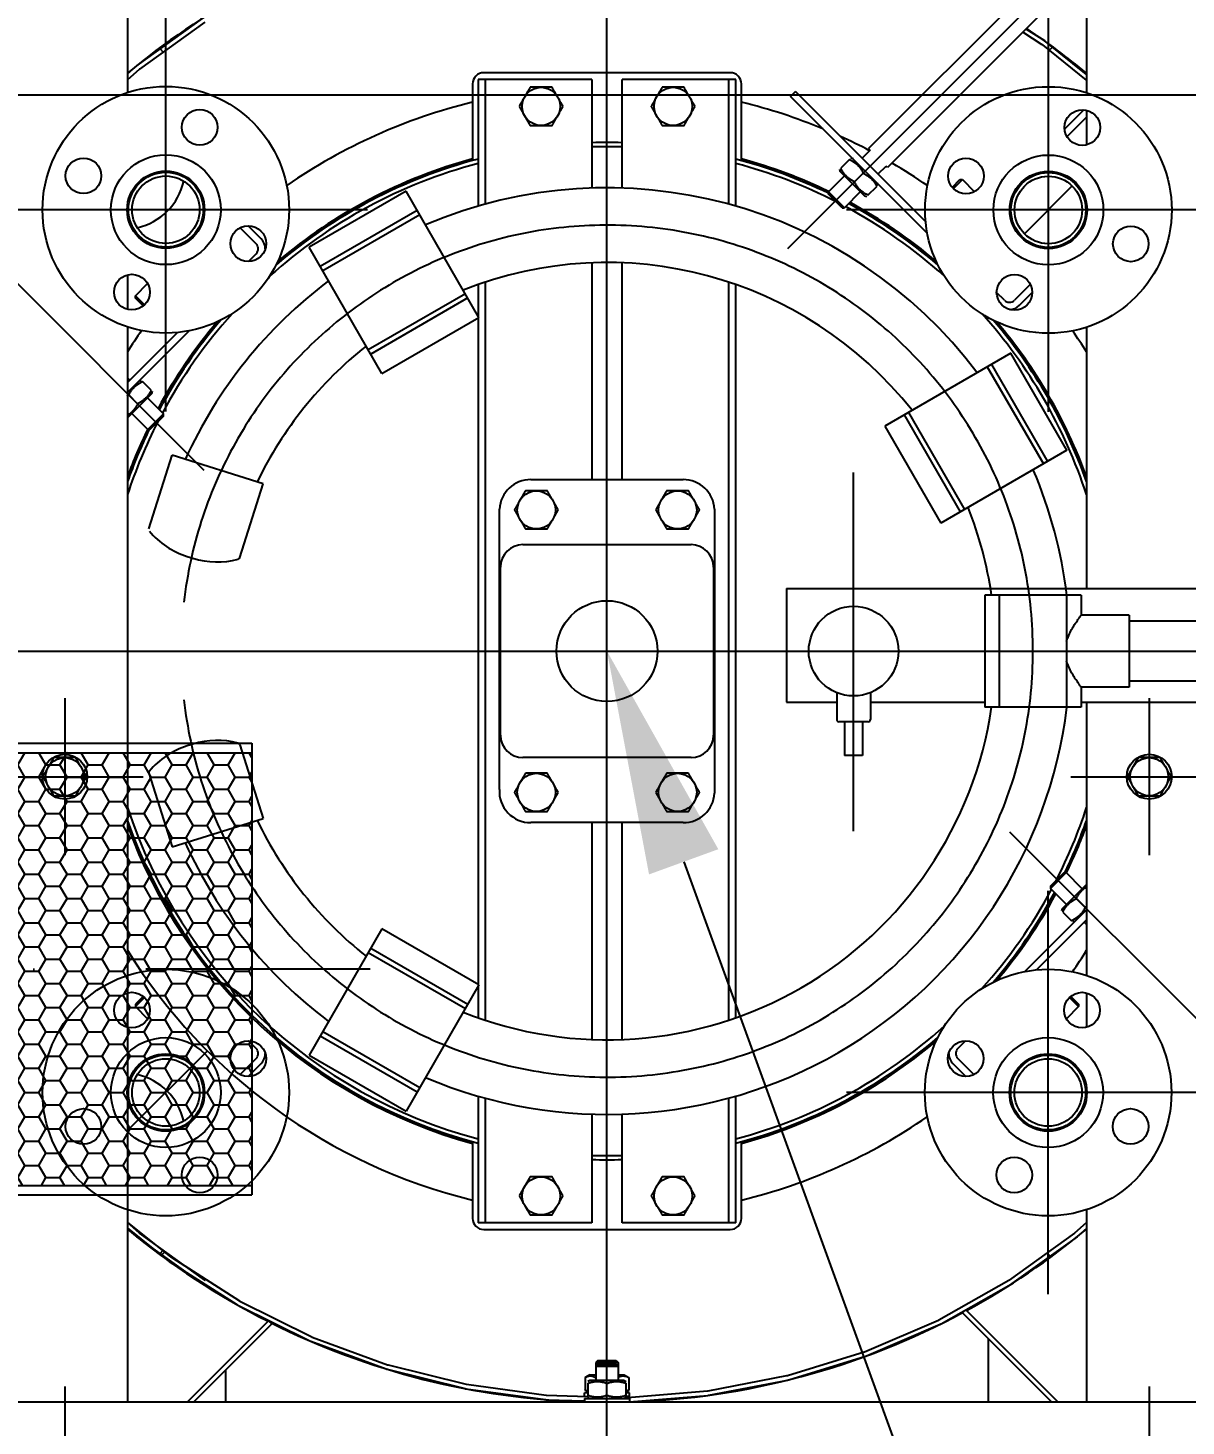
# Model space of a CAD drawing. Extents: x 0 to 21025, y 0 to 14850.
# Drawn here: x 12631 to 13148, y 5277 to 5900 of the extents above; entities that cross this region are included whole.
import ezdxf
from ezdxf import colors
from ezdxf.entities.mleader import LeaderData, LeaderLine
from ezdxf.math import Vec2, Vec3

# ---------------------------------------------------------------- set-up
doc = ezdxf.new("R2010")
doc.units = 0
doc.header["$LTSCALE"] = 200
doc.header["$MEASUREMENT"] = 0
doc.linetypes.add('CENTER', pattern=[2, 1.25, -0.25, 0.25, -0.25])
doc.linetypes.add('DASHDOT', pattern=[1, 0.5, -0.25, 0, -0.25])
for name, color, linetype in [('CENTRO', 1, 'DASHDOT'), ('DIM', 1, 'Continuous'), ('FRL2', 2, 'Continuous'), ('M2', 2, 'Continuous'), ('M3', 3, 'Continuous'), ('M4', 4, 'Continuous'), ('MC1', 8, 'CENTER')]:
    doc.layers.add(name, color=color, linetype=linetype)

# ---------------------------------------------------------------- blocks, each defined once
blk = doc.blocks.new('ghfgh')
at = {"layer": 'M2'}
for p, q in [((13668.17, -10257.91), (13624.87, -10282.91)), ((13700.67, -10314.2), (13668.17, -10257.91)), ((13673.15, -10266.54), (13629.85, -10291.54)), ((13674.26, -10268.45), (13630.95, -10293.45)), ((13657.37, -10339.2), (13624.87, -10282.91)), ((13694.58, -10303.65), (13651.28, -10328.65)), ((13695.68, -10305.56), (13652.38, -10330.56)), ((13657.37, -10339.2), (13700.67, -10314.2)), ((13937.96, -10330.2), (13881.67, -10362.7)), ((13962.96, -10373.5), (13937.96, -10330.2)), ((13927.42, -10336.28), (13952.42, -10379.58)), ((13929.33, -10335.18), (13954.33, -10378.48)), ((13890.3, -10357.71), (13915.3, -10401.01)), ((13892.21, -10356.61), (13917.21, -10399.91)), ((13881.67, -10362.7), (13906.67, -10406)), ((13553.45, -10408.59), (13563.81, -10375.73)), ((13604.35, -10388.51), (13563.81, -10375.73)), ((13962.96, -10373.5), (13906.67, -10406)), ((13593.98, -10421.37), (13604.35, -10388.51)), ((13570.49, -10420.85), (13573, -10421.64)), ((13969.27, -10438.1), (13926.27, -10438.1)), ((13926.27, -10438.1), (13926.27, -10488.1)), ((13932.77, -10438.1), (13932.77, -10488.1)), ((13962.77, -10438.1), (13962.77, -10488.1)), ((13969.27, -10438.1), (13969.27, -10447.1)), ((13990.77, -10447.1), (13969.27, -10447.1)), ((13990.77, -10447.1), (13990.77, -10479.1)), ((14185.26, -10449.76), (13990.77, -10449.76)), ((14185.26, -10476.43), (13990.77, -10476.43)), ((13990.77, -10479.1), (13969.27, -10479.1)), ((13969.27, -10479.1), (13969.27, -10488.1)), ((13969.27, -10488.1), (13926.27, -10488.1)), ((13573, -10504.55), (13570.49, -10505.34)), ((13593.98, -10504.82), (13604.35, -10537.68)), ((13553.45, -10517.6), (13563.81, -10550.46)), ((13563.81, -10550.46), (13604.35, -10537.68)), ((13657.37, -10587), (13624.87, -10643.29)), ((13700.67, -10612), (13657.37, -10587)), ((13651.28, -10597.54), (13694.58, -10622.54)), ((13652.38, -10595.63), (13695.68, -10620.63)), ((13700.67, -10612), (13668.17, -10668.29)), ((13630.95, -10632.74), (13674.26, -10657.74)), ((13629.85, -10634.65), (13673.15, -10659.65)), ((13624.87, -10643.29), (13668.17, -10668.29))]:
    blk.add_line(p, q, dxfattribs=at)
for centre, radius, start, end in [((13757.77, -10463.1), 206.65, 36.94852, 113.05148), ((13757.77, -10463.1), 173.35, 38.29193, 111.70807), ((13757.77, -10463.1), 206.65, 126.94852, 155.55148), ((13757.77, -10463.1), 173.35, 128.29193, 154.20807), ((13757.77, -10463.1), 206.65, 6.94852, 23.05148), ((13757.77, -10463.1), 173.35, 8.29193, 21.70807), ((13581.32, -10386.52), 36, 219.7467, 252.5), ((13583.82, -10387.31), 36, 252.5, 285.2533), ((13593.03, -10421.07), 1, 285.2533, 342.5), ((13757.77, -10463.1), 206.65, 246.94852, 353.05148), ((13757.77, -10463.1), 173.35, 248.29193, 351.70807), ((13581.32, -10539.68), 36, 107.5, 140.2533), ((13583.82, -10538.89), 36, 74.7467, 107.5), ((13593.03, -10505.12), 1, 17.5, 74.7467), ((13554.4, -10517.3), 1, 140.2533, 197.5), ((13757.77, -10463.1), 173.35, 205.79193, 231.70807), ((13757.77, -10463.1), 206.65, 204.44852, 233.05148)]:
    blk.add_arc(centre, radius, start, end, dxfattribs=at)
for points, knots in [([(13962.77, -10458.77), (13962.96, -10458.11), (13963.18, -10457.47), (13964.2, -10454.91), (13965.19, -10453.17), (13966.47, -10451.1), (13966.9, -10450.45), (13967.68, -10449.29), (13968.04, -10448.78), (13968.64, -10447.95), (13968.87, -10447.63), (13969.19, -10447.2), (13969.27, -10447.1), (13969.27, -10447.1)], [5.534555, 5.534555, 5.534555, 5.534555, 5.739677, 5.739677, 6.383169, 6.383169, 6.698446, 6.698446, 7.013723, 7.013723, 7.329, 7.329, 7.644278, 7.644278, 7.644278, 7.644278]), ([(13969.27, -10479.1), (13969.27, -10479.1), (13969.19, -10478.99), (13968.87, -10478.56), (13968.64, -10478.24), (13968.04, -10477.41), (13967.68, -10476.9), (13966.9, -10475.74), (13966.47, -10475.09), (13965.19, -10473.02), (13964.2, -10471.28), (13963.18, -10468.72), (13962.96, -10468.08), (13962.77, -10467.43)], [2.548093, 2.548093, 2.548093, 2.548093, 2.86337, 2.86337, 3.178647, 3.178647, 3.493924, 3.493924, 3.809201, 3.809201, 4.452693, 4.452693, 4.657815, 4.657815, 4.657815, 4.657815])]:
    blk.add_open_spline(points, degree=3, knots=knots, dxfattribs=at)
at = {"layer": 'M3'}
for p, q in [((13543.87, -10128.1), (13543.87, -10213.93)), ((13971.66, -10128.1), (13971.66, -10214)), ((13944.81, -10168.57), (13874.46, -10238.93)), ((13953.3, -10177.06), (13882.94, -10247.41)), ((13577.17, -10180.96), (13548.06, -10201.87)), ((13578.34, -10182.58), (13549.23, -10203.49)), ((13951.95, -10192.58), (13943.3, -10187.06)), ((13953.02, -10190.9), (13944.75, -10185.61)), ((13558.4, -10194.44), (13559.83, -10195.87)), ((13971.66, -10208.42), (13952.12, -10192.71)), ((13971.66, -10205.85), (13953.37, -10191.15)), ((13955.07, -10195.08), (13956.5, -10193.66)), ((13543.87, -10205.59), (13547.73, -10202.14)), ((13549.06, -10203.63), (13543.87, -10208.28)), ((13751.07, -10208.1), (13700.27, -10208.1)), ((13700.27, -10208.1), (13700.27, -10264.61)), ((13812.77, -10205.1), (13702.77, -10205.1)), ((13703.44, -10208.1), (13703.44, -10263.71)), ((13751.07, -10208.1), (13751.07, -10256.56)), ((13764.47, -10256.56), (13764.47, -10208.1)), ((13815.27, -10208.1), (13764.47, -10208.1)), ((13812.09, -10263.71), (13812.09, -10208.1)), ((13815.27, -10264.61), (13815.27, -10208.1)), ((13697.77, -10210.1), (13697.77, -10244.29)), ((13817.77, -10244.29), (13817.77, -10210.1)), ((13839.68, -10215.72), (13841.93, -10213.47)), ((13899.91, -10271.45), (13841.93, -10213.47)), ((13900.65, -10276.68), (13839.68, -10215.72)), ((13970.46, -10221.62), (13961.87, -10230.22)), ((13962.96, -10233.62), (13971.66, -10224.91)), ((13971.66, -10221.82), (13971.66, -10237.27)), ((13875.16, -10239.63), (13871.63, -10243.17)), ((13875.16, -10239.63), (13874.46, -10238.93)), ((13865.99, -10243.79), (13862.1, -10247.68)), ((13867.51, -10243.54), (13866.51, -10243.27)), ((13863.73, -10251.07), (13856.57, -10258.23)), ((13861.85, -10249.2), (13861.58, -10248.2)), ((13872.67, -10260.02), (13861.85, -10249.2)), ((13868.15, -10253.72), (13872.03, -10249.83)), ((13878.7, -10250.24), (13882.23, -10246.71)), ((13882.94, -10247.41), (13882.23, -10246.71)), ((13856.57, -10258.23), (13863.64, -10265.3)), ((13856.57, -10259.22), (13856.57, -10258.23)), ((13870.8, -10258.14), (13863.64, -10265.3)), ((13874.19, -10259.77), (13878.08, -10255.88)), ((13878.33, -10254.36), (13878.6, -10255.36)), ((13911.75, -10256.22), (13915.23, -10252.75)), ((13912.27, -10256.79), (13916.31, -10252.75)), ((13915.23, -10252.75), (13916.31, -10252.75)), ((13916.31, -10252.75), (13921.72, -10258.16)), ((13943.97, -10276.89), (13965.25, -10255.61)), ((13966.42, -10254.44), (13966.81, -10254.06)), ((13543.87, -10263.97), (13543.87, -10268.43)), ((13862.65, -10265.3), (13856.57, -10259.22)), ((13872.67, -10260.02), (13873.67, -10260.29)), ((13971.66, -10263.37), (13971.66, -10269.24)), ((13862.65, -10265.3), (13863.64, -10265.3)), ((13594.12, -10274.24), (13601.23, -10281.35)), ((13603.48, -10279.11), (13597.74, -10273.37)), ((13942.41, -10278.45), (13942.8, -10278.06)), ((13601.23, -10285.84), (13597.81, -10289.27)), ((13543.87, -10295.26), (13543.87, -10310.66)), ((13751.07, -10289.88), (13751.07, -10386.6)), ((13764.47, -10386.6), (13764.47, -10289.88)), ((13547.42, -10304.55), (13552.83, -10299.14)), ((13700.27, -10299.56), (13700.27, -10626.63)), ((13703.44, -10298.48), (13703.44, -10627.71)), ((13812.09, -10627.71), (13812.09, -10298.48)), ((13815.27, -10626.63), (13815.27, -10299.56)), ((13946.62, -10299.45), (13939.51, -10306.56)), ((13551.46, -10308.6), (13547.42, -10304.55)), ((13547.42, -10305.64), (13547.42, -10304.55)), ((13550.89, -10309.11), (13547.42, -10305.64)), ((13935.02, -10306.56), (13931.59, -10303.13)), ((13941.76, -10308.81), (13947.49, -10303.07)), ((13543.87, -10318.47), (13543.87, -10798.1)), ((13571.36, -10320.21), (13543.87, -10347.69)), ((13971.66, -10318.61), (13971.66, -10435.1)), ((13566.12, -10320.96), (13543.87, -10343.2)), ((13544.91, -10342.16), (13543.87, -10341.13)), ((13549.03, -10342.54), (13550.03, -10342.27)), ((13554.44, -10346.67), (13550.55, -10342.78)), ((13554.69, -10348.19), (13543.87, -10359.01)), ((13548.39, -10352.72), (13544.51, -10348.83)), ((13552.81, -10350.07), (13559.97, -10357.23)), ((13554.69, -10348.19), (13554.96, -10347.19)), ((13545.74, -10357.14), (13552.9, -10364.3)), ((13552.9, -10364.3), (13559.97, -10357.23)), ((13559.97, -10358.22), (13553.89, -10364.3)), ((13559.97, -10358.22), (13559.97, -10357.23)), ((13553.89, -10364.3), (13552.9, -10364.3)), ((13723.77, -10386.6), (13791.77, -10386.6)), ((13709.77, -10524.74), (13709.77, -10399.74)), ((13805.77, -10399.74), (13805.77, -10526.45)), ((13720.27, -10415.6), (13795.27, -10415.6)), ((13710.27, -10500.6), (13710.27, -10425.6)), ((13805.27, -10425.6), (13805.27, -10500.6)), ((13837.77, -10435.1), (13837.77, -10485.9)), ((13837.77, -10435.1), (14022.46, -10435.1)), ((13837.77, -10485.9), (13860.27, -10485.9)), ((13875.27, -10485.9), (13926.27, -10485.9)), ((13969.27, -10485.9), (14022.46, -10485.9)), ((13971.66, -10485.9), (13971.66, -10607.72)), ((13795.27, -10510.6), (13720.27, -10510.6)), ((13791.77, -10539.6), (13723.77, -10539.6)), ((13751.07, -10539.6), (13751.07, -10636.32)), ((13764.47, -10636.32), (13764.47, -10539.6)), ((13955.56, -10567.98), (13961.64, -10561.9)), ((13962.63, -10561.9), (13955.56, -10568.97)), ((13961.64, -10561.9), (13962.63, -10561.9)), ((13969.79, -10569.06), (13962.63, -10561.9)), ((13955.56, -10567.98), (13955.56, -10568.97)), ((13962.72, -10576.13), (13955.56, -10568.97)), ((13960.85, -10578), (13971.66, -10567.18)), ((13967.14, -10573.47), (13971.03, -10577.36)), ((13944.18, -10605.98), (13971.66, -10578.5)), ((13960.85, -10578), (13960.58, -10579)), ((13961.1, -10579.52), (13964.99, -10583.41)), ((13949.42, -10605.23), (13971.66, -10582.99)), ((13966.5, -10583.66), (13965.5, -10583.93)), ((13970.62, -10584.03), (13971.66, -10585.07)), ((13543.87, -10630.93), (13543.87, -10615.53)), ((13550.89, -10617.08), (13547.42, -10620.56)), ((13551.46, -10617.6), (13547.42, -10621.64)), ((13964.07, -10617.6), (13968.12, -10621.64)), ((13964.64, -10617.08), (13968.12, -10620.56)), ((13971.66, -10615.53), (13971.66, -10630.93)), ((13547.42, -10620.56), (13547.42, -10621.64)), ((13547.42, -10621.64), (13552.83, -10627.05)), ((13968.12, -10621.64), (13962.71, -10627.05)), ((13968.12, -10620.56), (13968.12, -10621.64)), ((13601.23, -10640.35), (13597.81, -10636.92)), ((13914.3, -10640.35), (13917.73, -10636.92)), ((13543.87, -10676.99), (13579.5, -10641.37)), ((13594.12, -10651.95), (13601.23, -10644.84)), ((13921.41, -10651.95), (13914.3, -10644.84)), ((13603.48, -10647.08), (13597.74, -10652.82)), ((13912.06, -10647.08), (13917.79, -10652.82)), ((13543.87, -10662.23), (13543.87, -10657.76)), ((13700.27, -10661.59), (13700.27, -10718.1)), ((13703.44, -10662.48), (13703.44, -10718.1)), ((13812.09, -10718.1), (13812.09, -10662.48)), ((13815.27, -10718.1), (13815.27, -10661.59)), ((13971.66, -10657.76), (13971.66, -10662.23)), ((13751.07, -10669.64), (13751.07, -10718.1)), ((13764.47, -10718.1), (13764.47, -10669.64)), ((13697.77, -10681.9), (13697.77, -10716.1)), ((13817.77, -10716.1), (13817.77, -10681.9)), ((13971.66, -10712.27), (13971.66, -10798.1)), ((13563.41, -10733.49), (13543.87, -10717.78)), ((13549.06, -10722.57), (13543.87, -10717.91)), ((13751.07, -10718.1), (13700.27, -10718.1)), ((13815.27, -10718.1), (13764.47, -10718.1)), ((13966.47, -10722.57), (13971.66, -10717.91)), ((13562.16, -10735.04), (13543.87, -10720.34)), ((13543.87, -10720.6), (13547.73, -10724.06)), ((13577.17, -10745.23), (13548.06, -10724.33)), ((13578.34, -10743.61), (13549.23, -10722.7)), ((13702.77, -10721.1), (13812.77, -10721.1)), ((13966.31, -10722.7), (13937.2, -10743.61)), ((13967.47, -10724.33), (13938.36, -10745.23)), ((13971.66, -10720.6), (13967.81, -10724.06)), ((13558.4, -10731.75), (13559.83, -10730.32)), ((13560.46, -10731.11), (13559.04, -10732.54)), ((13955.48, -10732.94), (13954.05, -10731.51)), ((13562.51, -10735.3), (13592.71, -10754.6)), ((13563.59, -10733.61), (13593.79, -10752.91)), ((13905.82, -10761.37), (13937.01, -10743.73)), ((13906.8, -10763.11), (13938, -10745.47)), ((13593.09, -10754.81), (13625.2, -10770.74)), ((13593.98, -10753.02), (13626.08, -10768.94)), ((13917.83, -10756.87), (13916.41, -10758.29)), ((13917.83, -10756.87), (13959.05, -10798.1)), ((13606.83, -10761.75), (13570.48, -10798.1)), ((13608.44, -10762.97), (13573.31, -10798.1)), ((13606.83, -10761.75), (13608.24, -10763.16)), ((13872.7, -10775.62), (13905.62, -10761.46)), ((13873.49, -10777.46), (13906.41, -10763.3)), ((13956.22, -10798.1), (13916.33, -10758.2)), ((13916.61, -10758.09), (13916.61, -10758.04)), ((13626.28, -10769.03), (13659.92, -10781.39)), ((13927.77, -10769.64), (13927.77, -10798.1)), ((13625.59, -10770.91), (13659.23, -10783.27)), ((13838.24, -10786.22), (13872.5, -10775.7)), ((13660.13, -10781.45), (13694.91, -10790.1)), ((13753.69, -10779.45), (13752.77, -10780.37)), ((13752.77, -10780.37), (13762.77, -10780.37)), ((13752.77, -10780.37), (13752.77, -10782.07)), ((13753.69, -10781.15), (13752.77, -10782.07)), ((13752.77, -10782.07), (13762.77, -10782.07)), ((13752.77, -10782.07), (13752.77, -10788.4)), ((13753.69, -10779.45), (13761.85, -10779.45)), ((13753.69, -10781.15), (13761.85, -10781.15)), ((13761.85, -10779.45), (13762.77, -10780.37)), ((13761.85, -10781.15), (13762.77, -10782.07)), ((13762.77, -10780.37), (13762.77, -10782.07)), ((13762.77, -10782.07), (13762.77, -10788.4)), ((13838.82, -10788.13), (13873.08, -10777.61)), ((13587.77, -10798.1), (13587.77, -10783.64)), ((13659.65, -10783.39), (13694.43, -10792.04)), ((13747.96, -10787.15), (13747.96, -10792.65)), ((13750.12, -10785.9), (13748.1, -10787.06)), ((13750.12, -10788.4), (13749.22, -10788.92)), ((13750.12, -10785.9), (13752.77, -10785.9)), ((13765.42, -10788.4), (13750.12, -10788.4)), ((13752.72, -10787.15), (13752.72, -10788.4)), ((13762.77, -10785.9), (13765.42, -10785.9)), ((13765.42, -10785.9), (13767.44, -10787.06)), ((13765.42, -10788.4), (13766.32, -10788.92)), ((13767.58, -10787.15), (13767.58, -10792.65)), ((13802.83, -10793.02), (13838.03, -10786.27)), ((13803.21, -10794.99), (13838.4, -10788.24)), ((13694.85, -10792.12), (13730.36, -10796.96)), ((13695.12, -10790.14), (13730.63, -10794.98)), ((13749.22, -10793.9), (13747.77, -10793.9)), ((13747.77, -10795.46), (13747.77, -10793.9)), ((13749.22, -10793.38), (13748.1, -10792.73)), ((13749.22, -10789.65), (13749.22, -10795.15)), ((13757.77, -10795.15), (13757.77, -10789.65)), ((13766.32, -10795.15), (13766.32, -10789.65)), ((13766.32, -10793.38), (13767.44, -10792.73)), ((13767.77, -10793.9), (13766.32, -10793.9)), ((13766.89, -10795.96), (13802.61, -10793.05)), ((13767.77, -10795.6), (13767.77, -10793.9)), ((14022.46, -10798.1), (13493.07, -10798.1)), ((13730.8, -10797), (13747.77, -10797.46)), ((13730.85, -10795), (13749.22, -10795.5)), ((13747.77, -10796.4), (13767.77, -10796.4)), ((13747.77, -10796.4), (13747.77, -10798.1)), ((13750.12, -10796.4), (13749.22, -10795.88)), ((13765.42, -10796.4), (13766.32, -10795.88)), ((13766.18, -10795.96), (13766.68, -10795.97)), ((13767.77, -10795.6), (13766.32, -10795.6)), ((13767.77, -10797.9), (13802.78, -10795.05)), ((13767.77, -10796.4), (13767.77, -10798.1))]:
    blk.add_line(p, q, dxfattribs=at)
for centre, radius in [((13560.98, -10266.2), 55), ((13728.39, -10220.1), 8.5), ((13787.27, -10220.1), 8.5), ((13954.66, -10266.31), 55), ((13576.1, -10229.44), 7.95), ((13969.79, -10229.55), 7.95), ((13524.22, -10251.08), 7.95), ((13560.98, -10266.2), 24.5), ((13917.9, -10251.18), 7.95), ((13954.66, -10266.31), 24.5), ((13560.98, -10266.2), 17.25), ((13560.98, -10266.2), 16.7), ((13560.98, -10266.2), 15.05), ((13954.66, -10266.31), 17.25), ((13954.66, -10266.31), 16.7), ((13954.66, -10266.31), 15.05), ((13597.74, -10281.32), 7.95), ((13991.43, -10281.43), 7.95), ((13545.85, -10302.96), 7.95), ((13939.54, -10303.07), 7.95), ((13726.27, -10400.1), 8.5), ((13789.27, -10400.1), 8.5), ((13757.77, -10463.1), 22.5), ((13515.87, -10519.1), 10), ((13515.87, -10519.1), 8.5), ((13999.66, -10519.1), 10), ((13999.66, -10519.1), 8.5), ((13726.27, -10526.1), 8.5), ((13789.27, -10526.1), 8.5), ((13560.98, -10659.99), 55), ((13954.56, -10659.99), 55), ((13545.85, -10623.23), 7.95), ((13969.68, -10623.23), 7.95), ((13560.98, -10659.99), 24.5), ((13597.74, -10644.87), 7.95), ((13917.8, -10644.87), 7.95), ((13954.56, -10659.99), 24.5), ((13560.98, -10659.99), 17.25), ((13560.98, -10659.99), 16.7), ((13560.98, -10659.99), 15.05), ((13954.56, -10659.99), 17.25), ((13954.56, -10659.99), 16.7), ((13954.56, -10659.99), 15.05), ((13524.22, -10675.12), 7.95), ((13991.32, -10675.12), 7.95), ((13576.1, -10696.75), 7.95), ((13939.43, -10696.75), 7.95), ((13728.39, -10706.1), 8.5), ((13787.27, -10706.1), 8.5)]:
    blk.add_circle(centre, radius, dxfattribs=at)
for centre, radius, start, end in [((13757.77, -10463.1), 335, 118.60604, 129.6795), ((13757.77, -10463.1), 335, 50.3205, 56.01376), ((13950.87, -10194.27), 2, 51.2069, 57.41379), ((13950.87, -10194.27), 4, 51.2069, 57.41379), ((13550.4, -10205.12), 4, 125.68966, 131.89655), ((13550.4, -10205.12), 2, 125.68966, 131.89655), ((13702.77, -10210.1), 5, 90, 180), ((13812.77, -10210.1), 5, 0, 90), ((13757.77, -10463.1), 252.11, 103.76792, 124.51893), ((13757.77, -10463.1), 252.11, 67.54319, 76.23208), ((13757.77, -10463.1), 252.11, 62.30673, 65.57965), ((13757.77, -10463.1), 226.88, 88.30775, 91.69225), ((13757.77, -10463.1), 225, 88.29361, 91.70639), ((13757.77, -10463.1), 225, 104.80651, 131.94942), ((13757.77, -10463.1), 226.88, 104.68109, 130.58131), ((13757.77, -10463.1), 227.62, 105.28351, 130.16151), ((13757.77, -10463.1), 226.88, 64.18479, 75.31891), ((13757.77, -10463.1), 225, 62.97077, 75.19349), ((13757.77, -10463.1), 227.62, 64.23808, 74.71649), ((13757.77, -10463.1), 252.11, 55.44992, 59.70579), ((13542.21, -10247.54), 27.38, 351.24578, 352.48078), ((13542.21, -10247.54), 27.38, 282.76236, 347.56517), ((13757.77, -10463.1), 225, 48.01944, 61.79145), ((13757.77, -10463.1), 226.88, 49.38755, 61.64828), ((13757.77, -10463.1), 227.62, 49.80735, 61.59242), ((13542.21, -10247.54), 27.38, 277.84674, 279.08175), ((13598.99, -10283.6), 3.18, 315, 45), ((13598.99, -10283.6), 6.35, 359.46971, 45), ((13937.27, -10304.32), 3.18, 225, 315), ((13757.77, -10463.1), 225, 138.01944, 151.79145), ((13757.77, -10463.1), 225, 18.07625, 41.94942), ((13937.27, -10304.32), 6.35, 269.46971, 315), ((13757.77, -10463.1), 252.11, 145.44992, 148.0395), ((13757.77, -10463.1), 227.62, 139.80735, 151.59242), ((13757.77, -10463.1), 226.88, 139.38755, 151.64828), ((13757.77, -10463.1), 226.88, 19.47799, 40.58131), ((13757.77, -10463.1), 227.62, 19.99952, 40.16151), ((13757.77, -10463.1), 252.11, 31.9605, 34.51893), ((13757.77, -10463.1), 225, 152.97077, 161.92375), ((13757.77, -10463.1), 227.62, 154.23808, 160.00048), ((13757.77, -10463.1), 226.88, 154.18479, 160.52201), ((13723.74, -10400.6), 14, 89.89363, 176.50824), ((13791.79, -10400.6), 14, 3.49176, 90.10637), ((13720.27, -10425.6), 10, 90, 180), ((13795.27, -10425.6), 10, 0, 90), ((13720.27, -10500.6), 10, 180, 270), ((13795.27, -10500.6), 10, 270, 0), ((13723.74, -10525.6), 14, 176.50804, 270.10638), ((13791.79, -10525.6), 14, 269.89363, 356.50824), ((13757.77, -10463.1), 225, 198.07625, 255.19349), ((13757.77, -10463.1), 225, 332.97077, 341.92375), ((13757.77, -10463.1), 226.88, 199.47799, 255.31891), ((13757.77, -10463.1), 226.88, 334.18479, 340.52201), ((13757.77, -10463.1), 227.62, 199.99952, 254.71649), ((13757.77, -10463.1), 227.62, 334.23808, 340.00048), ((13757.77, -10463.1), 225, 318.01944, 331.79145), ((13757.77, -10463.1), 226.88, 319.38755, 331.64828), ((13757.77, -10463.1), 227.62, 319.80735, 331.59242), ((13757.77, -10463.1), 252.11, 211.9605, 256.23208), ((13757.77, -10463.1), 252.11, 211.9605, 214.55008), ((13757.77, -10463.1), 252.11, 325.44992, 328.0395), ((13757.77, -10463.1), 225, 284.80651, 311.94942), ((13757.77, -10463.1), 226.88, 284.68109, 310.58131), ((13757.77, -10463.1), 227.62, 285.28351, 310.16151), ((13598.99, -10642.59), 3.18, 315, 45), ((13598.99, -10642.59), 6.35, 315, 0.53029), ((13916.55, -10642.59), 6.35, 179.46971, 225), ((13916.55, -10642.59), 3.18, 135, 225), ((13542.21, -10678.66), 27.38, 80.91825, 82.15326), ((13542.21, -10678.66), 27.38, 12.43483, 77.23764), ((13973.33, -10678.66), 27.38, 97.84674, 99.08175), ((13542.21, -10678.66), 27.38, 7.51922, 8.75422), ((13757.77, -10463.1), 252.11, 283.76792, 304.51893), ((13973.33, -10678.66), 27.38, 171.24578, 172.48078), ((13757.77, -10463.1), 225, 268.29361, 271.70639), ((13757.77, -10463.1), 226.88, 268.30775, 271.69225), ((13702.77, -10716.1), 5, 180, 270), ((13812.77, -10716.1), 5, 270, 0), ((13757.77, -10463.1), 335, 230.3205, 243.1672), ((13550.4, -10721.08), 4, 228.10345, 234.31034), ((13550.4, -10721.08), 2, 228.10345, 234.31034), ((13757.77, -10463.1), 335, 298.60604, 309.6795), ((13965.14, -10721.08), 2, 305.68966, 311.89655), ((13965.14, -10721.08), 4, 305.68966, 311.89655), ((13564.67, -10731.93), 4, 231.2069, 237.41379), ((13564.67, -10731.93), 2, 231.2069, 237.41379), ((13579.5, -10741.99), 2, 234.31034, 240.51724), ((13936.03, -10741.99), 2, 299.48276, 305.68966), ((13579.5, -10741.99), 4, 234.31034, 240.51724), ((13936.03, -10741.99), 4, 299.48276, 305.68966), ((13594.87, -10751.23), 4, 237.41379, 243.62069), ((13594.87, -10751.23), 2, 237.41379, 243.62069), ((13757.77, -10463.1), 335, 243.37994, 268.28942), ((13757.77, -10463.1), 335, 271.71058, 298.32408), ((13904.83, -10759.62), 2, 293.27586, 299.48276), ((13904.83, -10759.62), 4, 293.27586, 299.48276), ((13626.97, -10767.15), 2, 243.62069, 249.82759), ((13626.97, -10767.15), 4, 243.62069, 249.82759), ((13871.91, -10773.79), 2, 287.06897, 293.27586), ((13660.61, -10779.51), 2, 249.82759, 256.03448), ((13871.91, -10773.79), 4, 287.06897, 293.27586), ((13660.61, -10779.51), 4, 249.82759, 256.03448), ((13837.65, -10784.31), 2, 280.86207, 287.06897), ((13837.65, -10784.31), 4, 280.86207, 287.06897), ((13695.39, -10788.16), 4, 256.03448, 262.24138), ((13695.39, -10788.16), 2, 256.03448, 262.24138), ((13802.45, -10791.06), 2, 274.65517, 280.86207), ((13730.9, -10793), 4, 262.24138, 268.44828), ((13730.9, -10793), 2, 262.24138, 268.44828), ((13766.73, -10793.97), 2, 268.44828, 274.65517), ((13802.45, -10791.06), 4, 274.65517, 280.86207)]:
    blk.add_arc(centre, radius, start, end, dxfattribs=at)
for points, weights in [([(13723.49, -10211.6), (13722.17, -10213.87), (13721.03, -10215.85)], [1, 1.0379548493, 1]), ([(13728.39, -10211.6), (13726.12, -10211.6), (13723.49, -10211.6)], [1, 1.0379548493, 1]), ([(13733.3, -10211.6), (13730.67, -10211.6), (13728.39, -10211.6)], [1, 1.0379548493, 1]), ([(13735.76, -10215.85), (13734.62, -10213.87), (13733.3, -10211.6)], [1, 1.0379548493, 1]), ([(13782.36, -10211.6), (13781.05, -10213.87), (13779.91, -10215.85)], [1, 1.0379548493, 1]), ([(13787.27, -10211.6), (13784.99, -10211.6), (13782.36, -10211.6)], [1, 1.0379548493, 1]), ([(13792.18, -10211.6), (13789.55, -10211.6), (13787.27, -10211.6)], [1, 1.0379548493, 1]), ([(13794.63, -10215.85), (13793.49, -10213.87), (13792.18, -10211.6)], [1, 1.0379548493, 1]), ([(13721.03, -10215.85), (13719.89, -10217.82), (13718.58, -10220.1)], [1, 1.0379548493, 1]), ([(13718.58, -10220.1), (13719.89, -10222.37), (13721.03, -10224.35)], [1, 1.0379548493, 1]), ([(13738.21, -10220.1), (13736.89, -10217.82), (13735.76, -10215.85)], [1, 1.0379548493, 1]), ([(13735.76, -10224.35), (13736.89, -10222.37), (13738.21, -10220.1)], [1, 1.0379548493, 1]), ([(13779.91, -10215.85), (13778.77, -10217.82), (13777.45, -10220.1)], [1, 1.0379548493, 1]), ([(13777.45, -10220.1), (13778.77, -10222.37), (13779.91, -10224.35)], [1, 1.0379548493, 1]), ([(13797.08, -10220.1), (13795.77, -10217.82), (13794.63, -10215.85)], [1, 1.0379548493, 1]), ([(13794.63, -10224.35), (13795.77, -10222.37), (13797.08, -10220.1)], [1, 1.0379548493, 1]), ([(13721.03, -10224.35), (13722.17, -10226.32), (13723.49, -10228.6)], [1, 1.0379548493, 1]), ([(13733.3, -10228.6), (13734.62, -10226.32), (13735.76, -10224.35)], [1, 1.0379548493, 1]), ([(13779.91, -10224.35), (13781.05, -10226.32), (13782.36, -10228.6)], [1, 1.0379548493, 1]), ([(13792.18, -10228.6), (13793.49, -10226.32), (13794.63, -10224.35)], [1, 1.0379548493, 1]), ([(13723.49, -10228.6), (13726.12, -10228.6), (13728.39, -10228.6)], [1, 1.03795484931, 1]), ([(13728.39, -10228.6), (13730.67, -10228.6), (13733.3, -10228.6)], [1, 1.03795484931, 1]), ([(13782.36, -10228.6), (13784.99, -10228.6), (13787.27, -10228.6)], [1, 1.03795484931, 1]), ([(13787.27, -10228.6), (13789.55, -10228.6), (13792.18, -10228.6)], [1, 1.03795484931, 1]), ([(13865.99, -10243.79), (13870.03, -10245.79), (13872.03, -10249.83)], [1, 1.15804961504, 1]), ([(13868.15, -10253.72), (13864.1, -10251.72), (13862.1, -10247.68)], [1, 1.15804961504, 1]), ([(13872.03, -10249.83), (13876.08, -10251.84), (13878.08, -10255.88)], [1, 1.15804961504, 1]), ([(13874.19, -10259.77), (13870.15, -10257.76), (13868.15, -10253.72)], [1, 1.15804961504, 1]), ([(13544.51, -10348.83), (13546.51, -10344.79), (13550.55, -10342.78)], [1, 1.15804961504, 1]), ([(13543.87, -10349.16), (13544.18, -10348.99), (13544.51, -10348.83)], [1.02079259341, 1.01118831652, 1]), ([(13554.44, -10346.67), (13552.44, -10350.72), (13548.39, -10352.72)], [1, 1.15804961504, 1]), ([(13548.39, -10352.72), (13546.71, -10356.11), (13543.87, -10357.91)], [1, 1.12927268451, 1.04707472473]), ([(13721.36, -10391.6), (13720.05, -10393.87), (13718.91, -10395.85)], [1, 1.0379548493, 1]), ([(13726.27, -10391.6), (13723.99, -10391.6), (13721.36, -10391.6)], [1, 1.03795484931, 1]), ([(13731.18, -10391.6), (13728.55, -10391.6), (13726.27, -10391.6)], [1, 1.03795484931, 1]), ([(13733.63, -10395.85), (13732.49, -10393.87), (13731.18, -10391.6)], [1, 1.0379548493, 1]), ([(13784.36, -10391.6), (13783.05, -10393.87), (13781.91, -10395.85)], [1, 1.0379548493, 1]), ([(13789.27, -10391.6), (13786.99, -10391.6), (13784.36, -10391.6)], [1, 1.03795484931, 1]), ([(13794.18, -10391.6), (13791.55, -10391.6), (13789.27, -10391.6)], [1, 1.03795484931, 1]), ([(13796.63, -10395.85), (13795.49, -10393.87), (13794.18, -10391.6)], [1, 1.0379548493, 1]), ([(13718.91, -10395.85), (13717.77, -10397.82), (13716.45, -10400.1)], [1, 1.0379548493, 1]), ([(13716.45, -10400.1), (13717.77, -10402.37), (13718.91, -10404.35)], [1, 1.0379548493, 1]), ([(13736.08, -10400.1), (13734.77, -10397.82), (13733.63, -10395.85)], [1, 1.0379548493, 1]), ([(13733.63, -10404.35), (13734.77, -10402.37), (13736.08, -10400.1)], [1, 1.0379548493, 1]), ([(13781.91, -10395.85), (13780.77, -10397.82), (13779.45, -10400.1)], [1, 1.0379548493, 1]), ([(13779.45, -10400.1), (13780.77, -10402.37), (13781.91, -10404.35)], [1, 1.0379548493, 1]), ([(13799.08, -10400.1), (13797.77, -10397.82), (13796.63, -10395.85)], [1, 1.0379548493, 1]), ([(13796.63, -10404.35), (13797.77, -10402.37), (13799.08, -10400.1)], [1, 1.0379548493, 1]), ([(13718.91, -10404.35), (13720.05, -10406.32), (13721.36, -10408.6)], [1, 1.0379548493, 1]), ([(13731.18, -10408.6), (13732.49, -10406.32), (13733.63, -10404.35)], [1, 1.0379548493, 1]), ([(13781.91, -10404.35), (13783.05, -10406.32), (13784.36, -10408.6)], [1, 1.0379548493, 1]), ([(13794.18, -10408.6), (13795.49, -10406.32), (13796.63, -10404.35)], [1, 1.0379548493, 1]), ([(13721.36, -10408.6), (13723.99, -10408.6), (13726.27, -10408.6)], [1, 1.0379548493, 1]), ([(13726.27, -10408.6), (13728.55, -10408.6), (13731.18, -10408.6)], [1, 1.0379548493, 1]), ([(13784.36, -10408.6), (13786.99, -10408.6), (13789.27, -10408.6)], [1, 1.0379548493, 1]), ([(13789.27, -10408.6), (13791.55, -10408.6), (13794.18, -10408.6)], [1, 1.0379548493, 1]), ([(13510.97, -10510.6), (13509.65, -10512.87), (13508.51, -10514.85)], [1, 1.0379548493, 1]), ([(13515.87, -10510.6), (13513.6, -10510.6), (13510.97, -10510.6)], [1, 1.03795484931, 1]), ([(13520.78, -10510.6), (13518.15, -10510.6), (13515.87, -10510.6)], [1, 1.03795484931, 1]), ([(13523.23, -10514.85), (13522.1, -10512.87), (13520.78, -10510.6)], [1, 1.0379548493, 1]), ([(13994.76, -10510.6), (13993.44, -10512.87), (13992.3, -10514.85)], [1, 1.0379548493, 1]), ([(13999.66, -10510.6), (13997.39, -10510.6), (13994.76, -10510.6)], [1, 1.03795484931, 1]), ([(14004.57, -10510.6), (14001.94, -10510.6), (13999.66, -10510.6)], [1, 1.03795484931, 1]), ([(14007.02, -10514.85), (14005.89, -10512.87), (14004.57, -10510.6)], [1, 1.0379548493, 1]), ([(13508.51, -10514.85), (13507.37, -10516.82), (13506.06, -10519.1)], [1, 1.0379548493, 1]), ([(13506.06, -10519.1), (13507.37, -10521.37), (13508.51, -10523.35)], [1, 1.0379548493, 1]), ([(13525.69, -10519.1), (13524.37, -10516.82), (13523.23, -10514.85)], [1, 1.0379548493, 1]), ([(13523.23, -10523.35), (13524.37, -10521.37), (13525.69, -10519.1)], [1, 1.0379548493, 1]), ([(13721.36, -10517.6), (13720.05, -10519.87), (13718.91, -10521.85)], [1, 1.0379548493, 1]), ([(13726.27, -10517.6), (13723.99, -10517.6), (13721.36, -10517.6)], [1, 1.03795484931, 1]), ([(13731.18, -10517.6), (13728.55, -10517.6), (13726.27, -10517.6)], [1, 1.03795484931, 1]), ([(13733.63, -10521.85), (13732.49, -10519.87), (13731.18, -10517.6)], [1, 1.0379548493, 1]), ([(13784.36, -10517.6), (13783.05, -10519.87), (13781.91, -10521.85)], [1, 1.0379548493, 1]), ([(13789.27, -10517.6), (13786.99, -10517.6), (13784.36, -10517.6)], [1, 1.03795484931, 1]), ([(13794.18, -10517.6), (13791.55, -10517.6), (13789.27, -10517.6)], [1, 1.03795484931, 1]), ([(13796.63, -10521.85), (13795.49, -10519.87), (13794.18, -10517.6)], [1, 1.0379548493, 1]), ([(13992.3, -10514.85), (13991.16, -10516.82), (13989.85, -10519.1)], [1, 1.0379548493, 1]), ([(13989.85, -10519.1), (13991.16, -10521.37), (13992.3, -10523.35)], [1, 1.0379548493, 1]), ([(14009.48, -10519.1), (14008.16, -10516.82), (14007.02, -10514.85)], [1, 1.0379548493, 1]), ([(14007.02, -10523.35), (14008.16, -10521.37), (14009.48, -10519.1)], [1, 1.0379548493, 1]), ([(13508.51, -10523.35), (13509.65, -10525.32), (13510.97, -10527.6)], [1, 1.0379548493, 1]), ([(13520.78, -10527.6), (13522.1, -10525.32), (13523.23, -10523.35)], [1, 1.0379548493, 1]), ([(13718.91, -10521.85), (13717.77, -10523.82), (13716.45, -10526.1)], [1, 1.0379548493, 1]), ([(13716.45, -10526.1), (13717.77, -10528.37), (13718.91, -10530.35)], [1, 1.0379548493, 1]), ([(13736.08, -10526.1), (13734.77, -10523.82), (13733.63, -10521.85)], [1, 1.0379548493, 1]), ([(13733.63, -10530.35), (13734.77, -10528.37), (13736.08, -10526.1)], [1, 1.0379548493, 1]), ([(13781.91, -10521.85), (13780.77, -10523.82), (13779.45, -10526.1)], [1, 1.0379548493, 1]), ([(13779.45, -10526.1), (13780.77, -10528.37), (13781.91, -10530.35)], [1, 1.0379548493, 1]), ([(13799.08, -10526.1), (13797.77, -10523.82), (13796.63, -10521.85)], [1, 1.0379548493, 1]), ([(13796.63, -10530.35), (13797.77, -10528.37), (13799.08, -10526.1)], [1, 1.0379548493, 1]), ([(13992.3, -10523.35), (13993.44, -10525.32), (13994.76, -10527.6)], [1, 1.0379548493, 1]), ([(14004.57, -10527.6), (14005.89, -10525.32), (14007.02, -10523.35)], [1, 1.0379548493, 1]), ([(13510.97, -10527.6), (13513.6, -10527.6), (13515.87, -10527.6)], [1, 1.0379548493, 1]), ([(13515.87, -10527.6), (13518.15, -10527.6), (13520.78, -10527.6)], [1, 1.0379548493, 1]), ([(13718.91, -10530.35), (13720.05, -10532.32), (13721.36, -10534.6)], [1, 1.0379548493, 1]), ([(13731.18, -10534.6), (13732.49, -10532.32), (13733.63, -10530.35)], [1, 1.0379548493, 1]), ([(13781.91, -10530.35), (13783.05, -10532.32), (13784.36, -10534.6)], [1, 1.0379548493, 1]), ([(13794.18, -10534.6), (13795.49, -10532.32), (13796.63, -10530.35)], [1, 1.0379548493, 1]), ([(13994.76, -10527.6), (13997.39, -10527.6), (13999.66, -10527.6)], [1, 1.0379548493, 1]), ([(13999.66, -10527.6), (14001.94, -10527.6), (14004.57, -10527.6)], [1, 1.0379548493, 1]), ([(13721.36, -10534.6), (13723.99, -10534.6), (13726.27, -10534.6)], [1, 1.0379548493, 1]), ([(13726.27, -10534.6), (13728.55, -10534.6), (13731.18, -10534.6)], [1, 1.0379548493, 1]), ([(13784.36, -10534.6), (13786.99, -10534.6), (13789.27, -10534.6)], [1, 1.0379548493, 1]), ([(13789.27, -10534.6), (13791.55, -10534.6), (13794.18, -10534.6)], [1, 1.0379548493, 1]), ([(13967.14, -10573.47), (13968.82, -10570.08), (13971.66, -10568.28)], [1, 1.12927268451, 1.04707472473]), ([(13961.1, -10579.52), (13963.1, -10575.48), (13967.14, -10573.47)], [1, 1.15804961504, 1]), ([(13971.03, -10577.36), (13969.03, -10581.41), (13964.99, -10583.41)], [1, 1.15804961504, 1]), ([(13971.66, -10577.04), (13971.36, -10577.2), (13971.03, -10577.36)], [1.02079259341, 1.01118831652, 1]), ([(13723.49, -10697.6), (13722.17, -10699.87), (13721.03, -10701.85)], [1, 1.0379548493, 1]), ([(13728.39, -10697.6), (13726.12, -10697.6), (13723.49, -10697.6)], [1, 1.0379548493, 1]), ([(13733.3, -10697.6), (13730.67, -10697.6), (13728.39, -10697.6)], [1, 1.0379548493, 1]), ([(13735.76, -10701.85), (13734.62, -10699.87), (13733.3, -10697.6)], [1, 1.0379548493, 1]), ([(13782.36, -10697.6), (13781.05, -10699.87), (13779.91, -10701.85)], [1, 1.0379548493, 1]), ([(13787.27, -10697.6), (13784.99, -10697.6), (13782.36, -10697.6)], [1, 1.0379548493, 1]), ([(13792.18, -10697.6), (13789.55, -10697.6), (13787.27, -10697.6)], [1, 1.0379548493, 1]), ([(13794.63, -10701.85), (13793.49, -10699.87), (13792.18, -10697.6)], [1, 1.0379548493, 1]), ([(13721.03, -10701.85), (13719.89, -10703.82), (13718.58, -10706.1)], [1, 1.0379548493, 1]), ([(13718.58, -10706.1), (13719.89, -10708.37), (13721.03, -10710.35)], [1, 1.0379548493, 1]), ([(13738.21, -10706.1), (13736.89, -10703.82), (13735.76, -10701.85)], [1, 1.0379548493, 1]), ([(13735.76, -10710.35), (13736.89, -10708.37), (13738.21, -10706.1)], [1, 1.0379548493, 1]), ([(13779.91, -10701.85), (13778.77, -10703.82), (13777.45, -10706.1)], [1, 1.0379548493, 1]), ([(13777.45, -10706.1), (13778.77, -10708.37), (13779.91, -10710.35)], [1, 1.0379548493, 1]), ([(13797.08, -10706.1), (13795.77, -10703.82), (13794.63, -10701.85)], [1, 1.0379548493, 1]), ([(13794.63, -10710.35), (13795.77, -10708.37), (13797.08, -10706.1)], [1, 1.0379548493, 1]), ([(13721.03, -10710.35), (13722.17, -10712.32), (13723.49, -10714.6)], [1, 1.0379548493, 1]), ([(13733.3, -10714.6), (13734.62, -10712.32), (13735.76, -10710.35)], [1, 1.0379548493, 1]), ([(13779.91, -10710.35), (13781.05, -10712.32), (13782.36, -10714.6)], [1, 1.0379548493, 1]), ([(13792.18, -10714.6), (13793.49, -10712.32), (13794.63, -10710.35)], [1, 1.0379548493, 1]), ([(13723.49, -10714.6), (13726.12, -10714.6), (13728.39, -10714.6)], [1, 1.03795484931, 1]), ([(13728.39, -10714.6), (13730.67, -10714.6), (13733.3, -10714.6)], [1, 1.03795484931, 1]), ([(13782.36, -10714.6), (13784.99, -10714.6), (13787.27, -10714.6)], [1, 1.03795484931, 1]), ([(13787.27, -10714.6), (13789.55, -10714.6), (13792.18, -10714.6)], [1, 1.03795484931, 1]), ([(13747.96, -10787.15), (13750.34, -10785.71), (13752.72, -10787.15)], [1, 1.15804961504, 1]), ([(13752.72, -10787.15), (13752.74, -10787.14), (13752.77, -10787.13)], [1, 1.00062429479, 1.00124332794]), ([(13762.77, -10786.94), (13765.13, -10785.79), (13767.58, -10787.15)], [1.02032262636, 1.14713448794, 1]), ([(13767.58, -10787.15), (13767.51, -10787.1), (13767.44, -10787.06)], [1, 1.00412502877, 1.00803473449]), ([(13749.22, -10793.24), (13748.62, -10793.05), (13747.96, -10792.65)], [1.05944125378, 1.03968543075, 1]), ([(13749.22, -10789.65), (13753.49, -10788.21), (13757.77, -10789.65)], [1, 1.15804961504, 1]), ([(13757.77, -10789.65), (13762.04, -10788.21), (13766.32, -10789.65)], [1, 1.15804961504, 1]), ([(13767.58, -10792.65), (13766.92, -10793.01), (13766.32, -10793.2)], [1, 1.035999735, 1.05559979804]), ([(13767.44, -10792.73), (13767.51, -10792.69), (13767.58, -10792.65)], [1.00803473449, 1.00412502877, 1]), ([(13757.77, -10795.15), (13753.49, -10796.59), (13749.22, -10795.15)], [1, 1.15804961504, 1]), ([(13766.32, -10795.15), (13762.04, -10796.59), (13757.77, -10795.15)], [1, 1.15804961504, 1])]:
    blk.add_rational_spline(points, weights, degree=2, dxfattribs=at)
at = {"layer": 'M4'}
for p, q in [((13860.27, -10481.64), (13860.27, -10493.6)), ((13875.27, -10481.64), (13875.27, -10493.6)), ((13874.27, -10494.6), (13861.27, -10494.6)), ((13863.77, -10494.6), (13863.77, -10509.6)), ((13871.77, -10494.6), (13871.77, -10509.6)), ((13871.77, -10509.6), (13863.77, -10509.6))]:
    blk.add_line(p, q, dxfattribs=at)
blk.add_circle((13867.77, -10463.1), 20, dxfattribs=at)
for centre, start, end in [((13861.27, -10493.6), 180, 270), ((13874.27, -10493.6), 270, 0)]:
    blk.add_arc(centre, 1, start, end, dxfattribs=at)
at = {"layer": 'MC1', "ltscale": 10}
for p, q in [((13757.77, -11163.1), (13757.77, -9763.1)), ((13057.77, -10463.1), (14457.77, -10463.1))]:
    blk.add_line(p, q, dxfattribs=at)
at = {"layer": 'MC1', "ltscale": 5}
for p, q in [((13838.39, -10283.48), (14273.39, -9848.48)), ((13578.15, -10382.47), (13143.15, -9947.48)), ((13560.98, -10356.2), (13560.98, -10176.2)), ((13954.66, -10356.31), (13954.66, -10176.31)), ((13650.98, -10266.2), (13470.98, -10266.2)), ((14044.66, -10266.31), (13864.66, -10266.31)), ((13867.77, -10543.36), (13867.77, -10383.36)), ((13937.39, -10543.72), (14372.38, -10978.72)), ((13954.56, -10749.99), (13954.56, -10569.99)), ((14044.56, -10659.99), (13864.56, -10659.99))]:
    blk.add_line(p, q, dxfattribs=at)
at = {"layer": 'MC1', "ltscale": 2.5}
for p, q in [((13515.87, -10484.1), (13515.87, -10554.1)), ((13999.66, -10484.1), (13999.66, -10554.1)), ((13480.87, -10519.1), (13550.87, -10519.1)), ((13964.66, -10519.1), (14034.66, -10519.1)), ((13515.87, -10791.1), (13515.87, -10861.1)), ((13999.66, -10791.1), (13999.66, -10861.1))]:
    blk.add_line(p, q, dxfattribs=at)
at = {"layer": 'MC1', "ltscale": 5}
blk.add_arc((13757.77, -10463.1), 190, 186.58295, 173.41705, dxfattribs=at)
blk = doc.blocks.new('gfdgd')
at = {"layer": 'DIM'}
h = blk.add_hatch(dxfattribs=at)
h.set_pattern_fill('HONEY', color=256, scale=50)
h.set_pattern_definition([(0, (-14117.2603, -4983.173), (9.375, 5.4126588), [6.25, -12.5]), (120, (-14117.2603, -4983.173), (-9.375, 5.4126588), [6.25, -12.5]), (60, (-14117.2603, -4983.173), (2e-15, 10.8253175), [-12.5, 6.25])])
h.paths.add_polyline_path([(-1126.07, -22508.55), (-1495.9, -22508.55), (-1495.9, -22701.55), (-1126.07, -22701.55)])
at = {"layer": 'CENTRO'}
blk.add_line((-1073.35, -22605.05), (-2693.14, -22605.05), dxfattribs=at)
at = {"layer": 'M3'}
for p, q in [((-1525.9, -22504.31), (-1126.07, -22504.31)), ((-1126.07, -22504.31), (-1126.07, -22705.78)), ((-1535.76, -22508.55), (-1126.07, -22508.55)), ((-1535.76, -22701.55), (-1126.07, -22701.55)), ((-1525.9, -22705.78), (-1126.07, -22705.78))]:
    blk.add_line(p, q, dxfattribs=at)
blk = doc.blocks.new('fgfgd')
at = {"layer": 'M3'}
blk.add_line((1143.8, -29047.01), (-996.2, -29047.01), dxfattribs=at)

msp = doc.modelspace()

# ---------------------------------------------------------------- block references
at = {"layer": 'DIM', "rotation": 180}
msp.add_blockref('fgfgd', (12391.48, -23176.55), dxfattribs=at)
at = {"layer": 'DIM'}
for name, p in [('ghfgh', (-868.52, 16085.38)), ('gfdgd', (13856.94, 28085.5))]:
    msp.add_blockref(name, p, dxfattribs=at)

# ---------------------------------------------------------------- leaders
at = {"layer": 'FRL2'}
ml = msp.add_multileader_mtext('Standard', dxfattribs=at)
ml.set_content('10', color=3)
ml.set_leader_properties(color=1)
ml.build(insert=Vec2(0, 0))
ml.multileader.update_dxf_attribs({"text_left_attachment_type": 6, "text_right_attachment_type": 6, "dogleg_length": 50, "arrow_head_size": 100})
ctx = ml.context
ctx.base_point, ctx.char_height, ctx.arrow_head_size, ctx.landing_gap_size, ctx.plane_origin = Vec3(13221.42, 4847.02), 100, 100, 0.09, Vec3(12889.25, 5622.28)
ctx.left_attachment, ctx.right_attachment = 6, 6
notes = []
notes.append((ctx, [(0, (1, 1, 0), (13171.42, 4847.02), (1, 0), 50, [(0, [(12889.25, 5622.28)], 0, [])])]))
ctx.mtext.insert, ctx.mtext.flow_direction = Vec3(13221.51, 4967.02), 5
for ctx, leaders in notes:
    for number, flags, end, landing, length, lines in leaders:
        leader = LeaderData()
        leader.index, (leader.has_last_leader_line, leader.has_dogleg_vector, leader.attachment_direction) = number, flags
        leader.last_leader_point, leader.dogleg_vector, leader.dogleg_length = Vec3(end), Vec3(landing), length
        for number, points, colour, breaks in lines:
            line = LeaderLine()
            line.index, line.vertices, line.color, line.breaks = number, Vec3.list(points), colors.encode_raw_color(colour), breaks
            leader.lines.append(line)
        ctx.leaders.append(leader)

doc.saveas('drawing.dxf')
